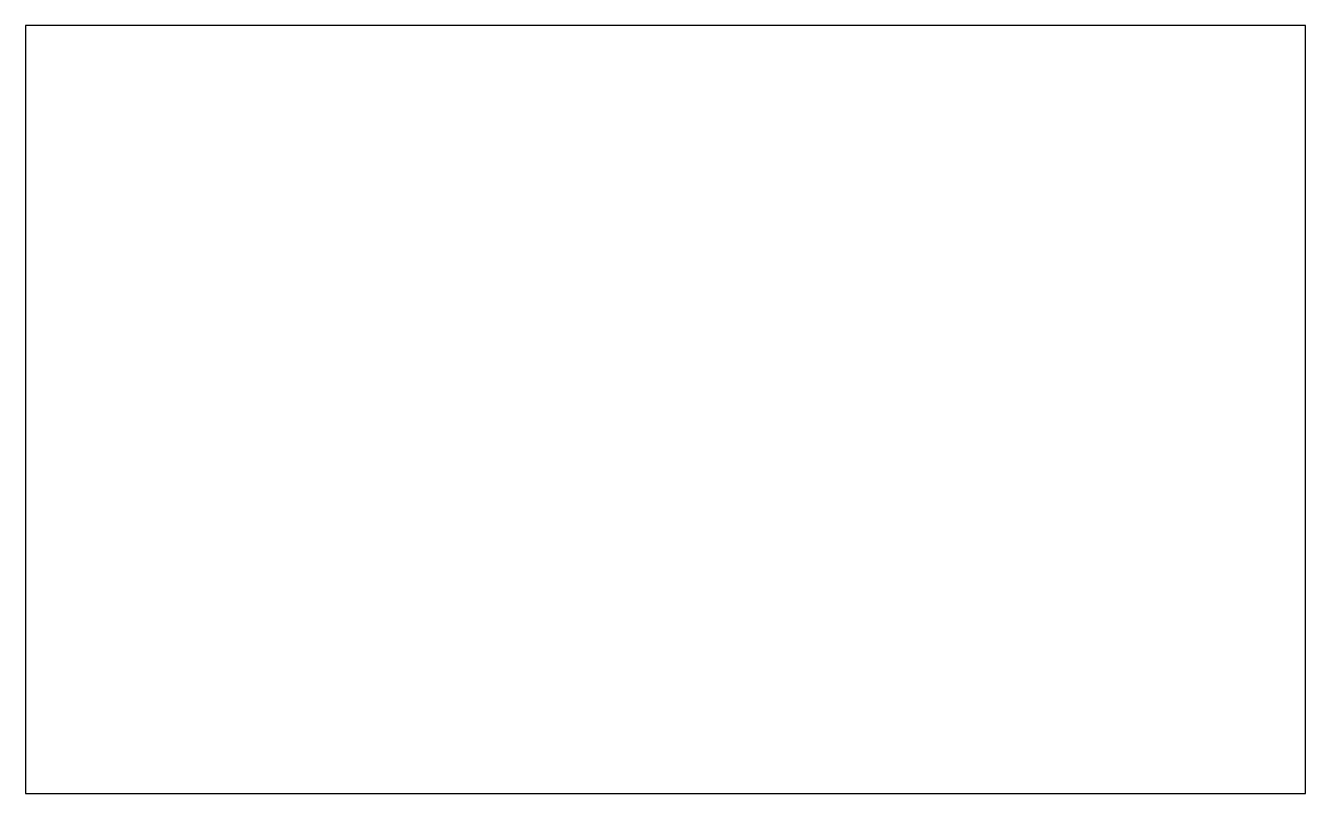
# Model space of a CAD drawing. Header units: millimetres. Extents: x 0 to 100, y 0 to 60.
import ezdxf

# ---------------------------------------------------------------- set-up
doc = ezdxf.new("R2010")
doc.units = ezdxf.units.MM
doc.layers.add('OUTLINE', color=7, linetype='CONTINUOUS')

msp = doc.modelspace()

# ---------------------------------------------------------------- linework, layer by layer
at = {"layer": 'OUTLINE'}
msp.add_lwpolyline([(0, 0), (100, 0), (100, 60), (0, 60)], close=True, dxfattribs=at)

doc.saveas('drawing.dxf')
